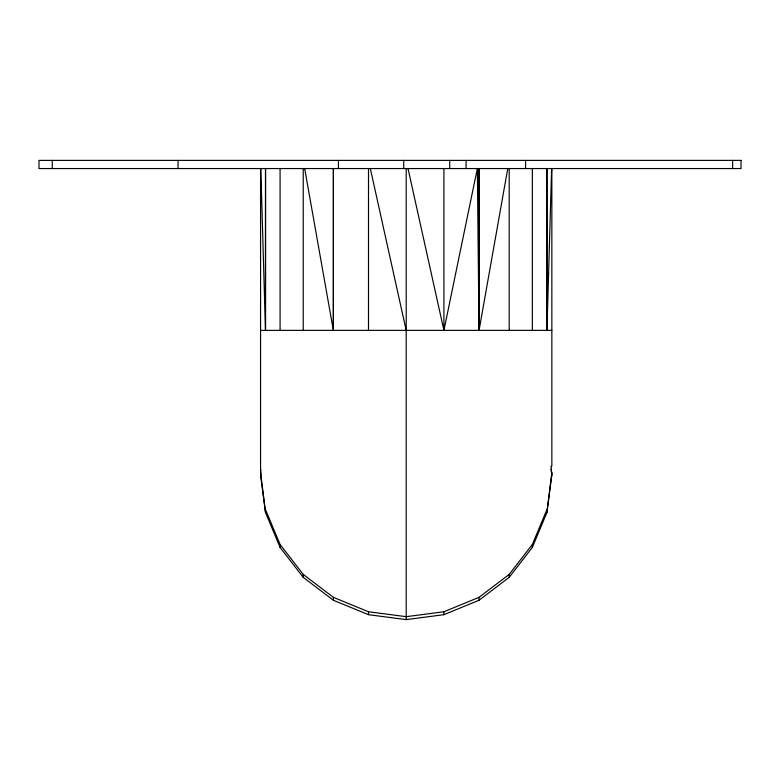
<?xml version="1.0" encoding="UTF-8"?>
<svg xmlns="http://www.w3.org/2000/svg" width="780" height="780" viewBox="0 0 780 780"><rect width="100%" height="100%" fill="white"/><g stroke="black" fill="none" stroke-linecap="round" stroke-linejoin="round"><path stroke-width="1.17" d="M368.491 330.369L368.511 168.548M546.887 330.369L546.887 168.548L546.956 330.369L551.616 168.548M260.89 469.892L260.569 472.31L265.531 512.606L280.078 547.423L303.225 577.327L333.392 600.268L368.511 614.689L406.204 619.612L443.908 614.689L479.027 600.268L509.194 577.327L532.34 547.423L546.887 512.606L551.85 475.235L551.05 466.274M265.531 512.606L260.569 475.235L260.89 472.826M546.887 512.606L551.85 472.31M507.751 168.548L479.066 330.369L479.027 168.548L479.027 330.369L477.34 168.548L443.918 330.369L408.018 168.548M265.531 509.671L280.078 544.499L303.225 574.392L333.392 597.343L368.511 611.764L406.204 616.678L443.908 611.764L479.027 597.343L509.194 574.392L532.34 544.499L546.887 509.671M260.569 330.369L551.85 330.369M370.325 168.548L406.204 330.369M304.668 168.548L333.352 330.369L333.392 168.548L333.392 330.369M551.05 469.209L551.85 475.235M260.803 168.548L265.463 330.369L265.531 168.548L265.531 330.369M732.634 160.387L732.634 168.548M551.85 168.548L551.85 466.245M532.34 168.548L532.34 330.369M532.34 544.499L532.34 547.423M525.593 160.387L525.593 168.548M509.194 168.548L509.194 330.369M509.194 574.392L509.194 577.327M479.027 597.343L479.027 600.268M466.079 160.387L466.079 168.548M449.728 160.387L449.728 168.548M443.908 168.548L443.918 330.369M443.908 611.764L443.908 614.689M406.204 168.548L406.204 619.612M403.728 160.387L403.728 168.548M368.511 611.764L368.511 614.689M338.442 160.387L338.442 168.548M333.392 597.343L333.392 600.268M303.225 168.548L303.225 330.369M303.225 574.392L303.225 577.327M280.078 168.548L280.078 330.369M280.078 544.499L280.078 547.423M260.569 168.548L260.569 475.235M178.064 160.387L178.064 168.548M52.26 160.387L52.26 168.548M741 160.387L39 160.387L39 168.548L741 168.548L741 160.387"/></g></svg>
